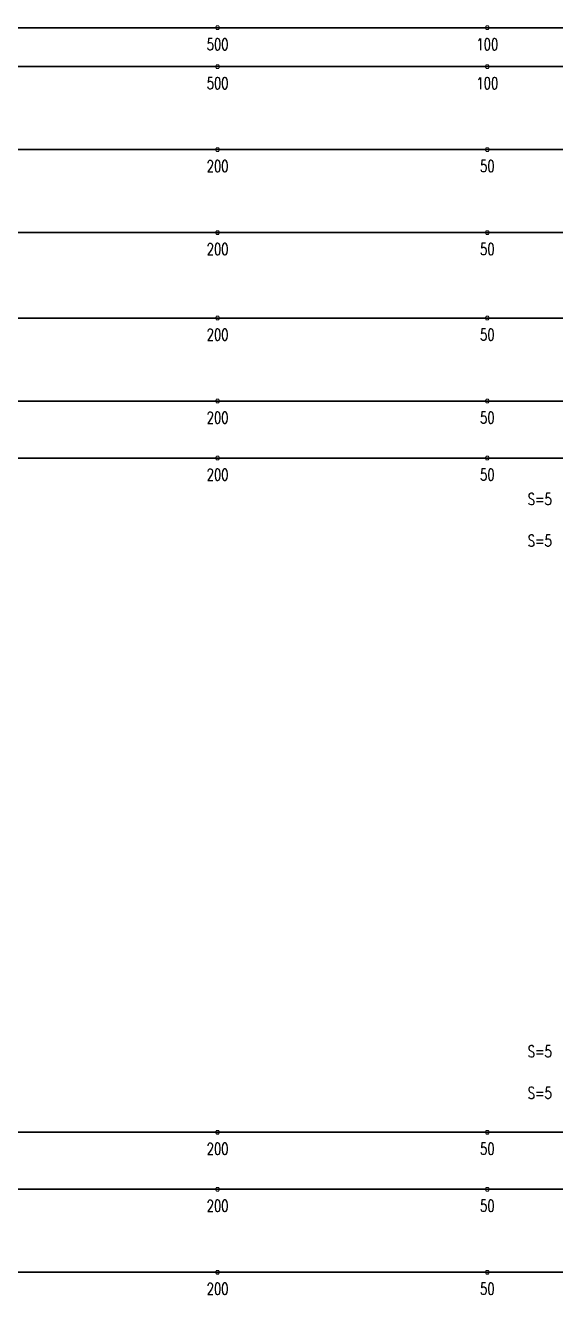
# Model space of a CAD drawing. Header units: millimetres. Extents: x 118516 to 588795, y -24154 to 50684.
# Drawn here: x 420146 to 430367, y 14067 to 38545 of the extents above; entities that cross this region are included whole.
import ezdxf

# ---------------------------------------------------------------- set-up
doc = ezdxf.new("R2010")
doc.units = ezdxf.units.MM
doc.layers.add('Current plane_Column', color=7, linetype='Continuous', true_color=0x4b00ff)
doc.layers.add('NDC_S-TENDON', color=6, linetype='Continuous', lineweight=35)
doc.layers.add('NDC_S_ANNO', color=7, linetype='Continuous', lineweight=20)
doc.styles.add('NDC_ANNO', font='', dxfattribs={"width": 0.8})
doc.styles.get('NDC_ANNO').set_extended_font_data('Dotum')

# ---------------------------------------------------------------- blocks, each defined once
blk = doc.blocks.new('HTB TDX')
at = {"layer": 'NDC_S-TENDON', "linetype": 'Continuous'}
for points, elevation in [([(41290, 29000, 20, 20, 0), (41270, 29035, 20, 20, 0), (41230, 29035, 20, 20, 0), (41210, 29000, 20, 20, 0), (41230, 28965, 20, 20, 0), (41270, 28965, 20, 20, 0)], 3600), ([(41290, 29000, 20, 20, 0), (41270, 29035, 20, 20, 0), (41230, 29035, 20, 20, 0), (41210, 29000, 20, 20, 0), (41230, 28965, 20, 20, 0), (41270, 28965, 20, 20, 0)], 3600), ([(41290, 29000, 20, 20, 0), (41270, 29035, 20, 20, 0), (41230, 29035, 20, 20, 0), (41210, 29000, 20, 20, 0), (41230, 28965, 20, 20, 0), (41270, 28965, 20, 20, 0)], 3600), ([(41290, 29000, 20, 20, 0), (41270, 29035, 20, 20, 0), (41230, 29035, 20, 20, 0), (41210, 29000, 20, 20, 0), (41230, 28965, 20, 20, 0), (41270, 28965, 20, 20, 0)], 3600), ([(46490, 29000, 20, 20, 0), (46470, 29035, 20, 20, 0), (46430, 29035, 20, 20, 0), (46410, 29000, 20, 20, 0), (46430, 28965, 20, 20, 0), (46470, 28965, 20, 20, 0)], 3200), ([(46490, 29000, 20, 20, 0), (46470, 29035, 20, 20, 0), (46430, 29035, 20, 20, 0), (46410, 29000, 20, 20, 0), (46430, 28965, 20, 20, 0), (46470, 28965, 20, 20, 0)], 3200), ([(41290, 28250, 20, 20, 0), (41270, 28285, 20, 20, 0), (41230, 28285, 20, 20, 0), (41210, 28250, 20, 20, 0), (41230, 28215, 20, 20, 0), (41270, 28215, 20, 20, 0)], 3600), ([(41290, 28250, 20, 20, 0), (41270, 28285, 20, 20, 0), (41230, 28285, 20, 20, 0), (41210, 28250, 20, 20, 0), (41230, 28215, 20, 20, 0), (41270, 28215, 20, 20, 0)], 3600), ([(41290, 28250, 20, 20, 0), (41270, 28285, 20, 20, 0), (41230, 28285, 20, 20, 0), (41210, 28250, 20, 20, 0), (41230, 28215, 20, 20, 0), (41270, 28215, 20, 20, 0)], 3600), ([(41290, 28250, 20, 20, 0), (41270, 28285, 20, 20, 0), (41230, 28285, 20, 20, 0), (41210, 28250, 20, 20, 0), (41230, 28215, 20, 20, 0), (41270, 28215, 20, 20, 0)], 3600), ([(46490, 28250, 20, 20, 0), (46470, 28285, 20, 20, 0), (46430, 28285, 20, 20, 0), (46410, 28250, 20, 20, 0), (46430, 28215, 20, 20, 0), (46470, 28215, 20, 20, 0)], 3200), ([(46490, 28250, 20, 20, 0), (46470, 28285, 20, 20, 0), (46430, 28285, 20, 20, 0), (46410, 28250, 20, 20, 0), (46430, 28215, 20, 20, 0), (46470, 28215, 20, 20, 0)], 3200), ([(41290, 26650, 20, 20, 0), (41270, 26685, 20, 20, 0), (41230, 26685, 20, 20, 0), (41210, 26650, 20, 20, 0), (41230, 26615, 20, 20, 0), (41270, 26615, 20, 20, 0)], 3650), ([(41290, 26650, 20, 20, 0), (41270, 26685, 20, 20, 0), (41230, 26685, 20, 20, 0), (41210, 26650, 20, 20, 0), (41230, 26615, 20, 20, 0), (41270, 26615, 20, 20, 0)], 3650), ([(41290, 26650, 20, 20, 0), (41270, 26685, 20, 20, 0), (41230, 26685, 20, 20, 0), (41210, 26650, 20, 20, 0), (41230, 26615, 20, 20, 0), (41270, 26615, 20, 20, 0)], 3650), ([(41290, 26650, 20, 20, 0), (41270, 26685, 20, 20, 0), (41230, 26685, 20, 20, 0), (41210, 26650, 20, 20, 0), (41230, 26615, 20, 20, 0), (41270, 26615, 20, 20, 0)], 3650), ([(46490, 26650, 20, 20, 0), (46470, 26685, 20, 20, 0), (46430, 26685, 20, 20, 0), (46410, 26650, 20, 20, 0), (46430, 26615, 20, 20, 0), (46470, 26615, 20, 20, 0)], 3500), ([(46490, 26650, 20, 20, 0), (46470, 26685, 20, 20, 0), (46430, 26685, 20, 20, 0), (46410, 26650, 20, 20, 0), (46430, 26615, 20, 20, 0), (46470, 26615, 20, 20, 0)], 3500), ([(41290, 25050, 20, 20, 0), (41270, 25085, 20, 20, 0), (41230, 25085, 20, 20, 0), (41210, 25050, 20, 20, 0), (41230, 25015, 20, 20, 0), (41270, 25015, 20, 20, 0)], 3650), ([(41290, 25050, 20, 20, 0), (41270, 25085, 20, 20, 0), (41230, 25085, 20, 20, 0), (41210, 25050, 20, 20, 0), (41230, 25015, 20, 20, 0), (41270, 25015, 20, 20, 0)], 3650), ([(41290, 25050, 20, 20, 0), (41270, 25085, 20, 20, 0), (41230, 25085, 20, 20, 0), (41210, 25050, 20, 20, 0), (41230, 25015, 20, 20, 0), (41270, 25015, 20, 20, 0)], 3650), ([(41290, 25050, 20, 20, 0), (41270, 25085, 20, 20, 0), (41230, 25085, 20, 20, 0), (41210, 25050, 20, 20, 0), (41230, 25015, 20, 20, 0), (41270, 25015, 20, 20, 0)], 3650), ([(46490, 25050, 20, 20, 0), (46470, 25085, 20, 20, 0), (46430, 25085, 20, 20, 0), (46410, 25050, 20, 20, 0), (46430, 25015, 20, 20, 0), (46470, 25015, 20, 20, 0)], 3500), ([(46490, 25050, 20, 20, 0), (46470, 25085, 20, 20, 0), (46430, 25085, 20, 20, 0), (46410, 25050, 20, 20, 0), (46430, 25015, 20, 20, 0), (46470, 25015, 20, 20, 0)], 3500), ([(41290, 23400, 20, 20, 0), (41270, 23435, 20, 20, 0), (41230, 23435, 20, 20, 0), (41210, 23400, 20, 20, 0), (41230, 23365, 20, 20, 0), (41270, 23365, 20, 20, 0)], 3650), ([(41290, 23400, 20, 20, 0), (41270, 23435, 20, 20, 0), (41230, 23435, 20, 20, 0), (41210, 23400, 20, 20, 0), (41230, 23365, 20, 20, 0), (41270, 23365, 20, 20, 0)], 3650), ([(41290, 23400, 20, 20, 0), (41270, 23435, 20, 20, 0), (41230, 23435, 20, 20, 0), (41210, 23400, 20, 20, 0), (41230, 23365, 20, 20, 0), (41270, 23365, 20, 20, 0)], 3650), ([(41290, 23400, 20, 20, 0), (41270, 23435, 20, 20, 0), (41230, 23435, 20, 20, 0), (41210, 23400, 20, 20, 0), (41230, 23365, 20, 20, 0), (41270, 23365, 20, 20, 0)], 3650), ([(46490, 23400, 20, 20, 0), (46470, 23435, 20, 20, 0), (46430, 23435, 20, 20, 0), (46410, 23400, 20, 20, 0), (46430, 23365, 20, 20, 0), (46470, 23365, 20, 20, 0)], 3500), ([(46490, 23400, 20, 20, 0), (46470, 23435, 20, 20, 0), (46430, 23435, 20, 20, 0), (46410, 23400, 20, 20, 0), (46430, 23365, 20, 20, 0), (46470, 23365, 20, 20, 0)], 3500), ([(41290, 21800, 20, 20, 0), (41270, 21835, 20, 20, 0), (41230, 21835, 20, 20, 0), (41210, 21800, 20, 20, 0), (41230, 21765, 20, 20, 0), (41270, 21765, 20, 20, 0)], 3650), ([(41290, 21800, 20, 20, 0), (41270, 21835, 20, 20, 0), (41230, 21835, 20, 20, 0), (41210, 21800, 20, 20, 0), (41230, 21765, 20, 20, 0), (41270, 21765, 20, 20, 0)], 3650), ([(41290, 21800, 20, 20, 0), (41270, 21835, 20, 20, 0), (41230, 21835, 20, 20, 0), (41210, 21800, 20, 20, 0), (41230, 21765, 20, 20, 0), (41270, 21765, 20, 20, 0)], 3650), ([(41290, 21800, 20, 20, 0), (41270, 21835, 20, 20, 0), (41230, 21835, 20, 20, 0), (41210, 21800, 20, 20, 0), (41230, 21765, 20, 20, 0), (41270, 21765, 20, 20, 0)], 3650), ([(46490, 21800, 20, 20, 0), (46470, 21835, 20, 20, 0), (46430, 21835, 20, 20, 0), (46410, 21800, 20, 20, 0), (46430, 21765, 20, 20, 0), (46470, 21765, 20, 20, 0)], 3500), ([(46490, 21800, 20, 20, 0), (46470, 21835, 20, 20, 0), (46430, 21835, 20, 20, 0), (46410, 21800, 20, 20, 0), (46430, 21765, 20, 20, 0), (46470, 21765, 20, 20, 0)], 3500), ([(41290, 20700, 20, 20, 0), (41270, 20735, 20, 20, 0), (41230, 20735, 20, 20, 0), (41210, 20700, 20, 20, 0), (41230, 20665, 20, 20, 0), (41270, 20665, 20, 20, 0)], 3650), ([(41290, 20700, 20, 20, 0), (41270, 20735, 20, 20, 0), (41230, 20735, 20, 20, 0), (41210, 20700, 20, 20, 0), (41230, 20665, 20, 20, 0), (41270, 20665, 20, 20, 0)], 3650), ([(41290, 20700, 20, 20, 0), (41270, 20735, 20, 20, 0), (41230, 20735, 20, 20, 0), (41210, 20700, 20, 20, 0), (41230, 20665, 20, 20, 0), (41270, 20665, 20, 20, 0)], 3650), ([(41290, 20700, 20, 20, 0), (41270, 20735, 20, 20, 0), (41230, 20735, 20, 20, 0), (41210, 20700, 20, 20, 0), (41230, 20665, 20, 20, 0), (41270, 20665, 20, 20, 0)], 3650), ([(46490, 20700, 20, 20, 0), (46470, 20735, 20, 20, 0), (46430, 20735, 20, 20, 0), (46410, 20700, 20, 20, 0), (46430, 20665, 20, 20, 0), (46470, 20665, 20, 20, 0)], 3500), ([(46490, 20700, 20, 20, 0), (46470, 20735, 20, 20, 0), (46430, 20735, 20, 20, 0), (46410, 20700, 20, 20, 0), (46430, 20665, 20, 20, 0), (46470, 20665, 20, 20, 0)], 3500), ([(41290, 7700, 20, 20, 0), (41270, 7735, 20, 20, 0), (41230, 7735, 20, 20, 0), (41210, 7700, 20, 20, 0), (41230, 7665, 20, 20, 0), (41270, 7665, 20, 20, 0)], 3650), ([(41290, 7700, 20, 20, 0), (41270, 7735, 20, 20, 0), (41230, 7735, 20, 20, 0), (41210, 7700, 20, 20, 0), (41230, 7665, 20, 20, 0), (41270, 7665, 20, 20, 0)], 3650), ([(41290, 7700, 20, 20, 0), (41270, 7735, 20, 20, 0), (41230, 7735, 20, 20, 0), (41210, 7700, 20, 20, 0), (41230, 7665, 20, 20, 0), (41270, 7665, 20, 20, 0)], 3650), ([(41290, 7700, 20, 20, 0), (41270, 7735, 20, 20, 0), (41230, 7735, 20, 20, 0), (41210, 7700, 20, 20, 0), (41230, 7665, 20, 20, 0), (41270, 7665, 20, 20, 0)], 3650), ([(46490, 7700, 20, 20, 0), (46470, 7735, 20, 20, 0), (46430, 7735, 20, 20, 0), (46410, 7700, 20, 20, 0), (46430, 7665, 20, 20, 0), (46470, 7665, 20, 20, 0)], 3500), ([(46490, 7700, 20, 20, 0), (46470, 7735, 20, 20, 0), (46430, 7735, 20, 20, 0), (46410, 7700, 20, 20, 0), (46430, 7665, 20, 20, 0), (46470, 7665, 20, 20, 0)], 3500), ([(41290, 6600, 20, 20, 0), (41270, 6635, 20, 20, 0), (41230, 6635, 20, 20, 0), (41210, 6600, 20, 20, 0), (41230, 6565, 20, 20, 0), (41270, 6565, 20, 20, 0)], 3650), ([(41290, 6600, 20, 20, 0), (41270, 6635, 20, 20, 0), (41230, 6635, 20, 20, 0), (41210, 6600, 20, 20, 0), (41230, 6565, 20, 20, 0), (41270, 6565, 20, 20, 0)], 3650), ([(41290, 6600, 20, 20, 0), (41270, 6635, 20, 20, 0), (41230, 6635, 20, 20, 0), (41210, 6600, 20, 20, 0), (41230, 6565, 20, 20, 0), (41270, 6565, 20, 20, 0)], 3650), ([(41290, 6600, 20, 20, 0), (41270, 6635, 20, 20, 0), (41230, 6635, 20, 20, 0), (41210, 6600, 20, 20, 0), (41230, 6565, 20, 20, 0), (41270, 6565, 20, 20, 0)], 3650), ([(46490, 6600, 20, 20, 0), (46470, 6635, 20, 20, 0), (46430, 6635, 20, 20, 0), (46410, 6600, 20, 20, 0), (46430, 6565, 20, 20, 0), (46470, 6565, 20, 20, 0)], 3500), ([(46490, 6600, 20, 20, 0), (46470, 6635, 20, 20, 0), (46430, 6635, 20, 20, 0), (46410, 6600, 20, 20, 0), (46430, 6565, 20, 20, 0), (46470, 6565, 20, 20, 0)], 3500), ([(41290, 5000, 20, 20, 0), (41270, 5035, 20, 20, 0), (41230, 5035, 20, 20, 0), (41210, 5000, 20, 20, 0), (41230, 4965, 20, 20, 0), (41270, 4965, 20, 20, 0)], 3650), ([(41290, 5000, 20, 20, 0), (41270, 5035, 20, 20, 0), (41230, 5035, 20, 20, 0), (41210, 5000, 20, 20, 0), (41230, 4965, 20, 20, 0), (41270, 4965, 20, 20, 0)], 3650), ([(41290, 5000, 20, 20, 0), (41270, 5035, 20, 20, 0), (41230, 5035, 20, 20, 0), (41210, 5000, 20, 20, 0), (41230, 4965, 20, 20, 0), (41270, 4965, 20, 20, 0)], 3650), ([(41290, 5000, 20, 20, 0), (41270, 5035, 20, 20, 0), (41230, 5035, 20, 20, 0), (41210, 5000, 20, 20, 0), (41230, 4965, 20, 20, 0), (41270, 4965, 20, 20, 0)], 3650), ([(46490, 5000, 20, 20, 0), (46470, 5035, 20, 20, 0), (46430, 5035, 20, 20, 0), (46410, 5000, 20, 20, 0), (46430, 4965, 20, 20, 0), (46470, 4965, 20, 20, 0)], 3500), ([(46490, 5000, 20, 20, 0), (46470, 5035, 20, 20, 0), (46430, 5035, 20, 20, 0), (46410, 5000, 20, 20, 0), (46430, 4965, 20, 20, 0), (46470, 4965, 20, 20, 0)], 3500)]:
    blk.add_lwpolyline(points, format="xyseb", close=True, dxfattribs=dict(at, elevation=elevation))
for points in [[(30850, 29000, 3600), (31543, 29000, 3582), (32237, 29000, 3529), (32930, 29000, 3440), (33710, 29000, 3335), (34490, 29000, 3260), (35270, 29000, 3215), (36050, 29000, 3200), (36830, 29000, 3215), (37610, 29000, 3260), (38390, 29000, 3335), (39170, 29000, 3440), (39863, 29000, 3529), (40557, 29000, 3582), (41250, 29000, 3600)], [(41250, 29000, 3600), (41943, 29000, 3582), (42637, 29000, 3529), (43330, 29000, 3440), (44110, 29000, 3335), (44890, 29000, 3260), (45670, 29000, 3215), (46450, 29000, 3200), (47230, 29000, 3215), (48010, 29000, 3260), (48790, 29000, 3335), (49570, 29000, 3440), (50263, 29000, 3529), (50957, 29000, 3582), (51650, 29000, 3600)], [(30850, 28250, 3600), (31543, 28250, 3582), (32237, 28250, 3529), (32930, 28250, 3440), (33710, 28250, 3335), (34490, 28250, 3260), (35270, 28250, 3215), (36050, 28250, 3200), (36830, 28250, 3215), (37610, 28250, 3260), (38390, 28250, 3335), (39170, 28250, 3440), (39863, 28250, 3529), (40557, 28250, 3582), (41250, 28250, 3600)], [(41250, 28250, 3600), (41943, 28250, 3582), (42637, 28250, 3529), (43330, 28250, 3440), (44110, 28250, 3335), (44890, 28250, 3260), (45670, 28250, 3215), (46450, 28250, 3200), (47230, 28250, 3215), (48010, 28250, 3260), (48790, 28250, 3335), (49570, 28250, 3440), (50263, 28250, 3529), (50957, 28250, 3582), (51650, 28250, 3600)], [(30850, 26650, 3650), (31543, 26650, 3643), (32237, 26650, 3623), (32930, 26650, 3590), (33710, 26650, 3551), (34490, 26650, 3522), (35270, 26650, 3506), (36050, 26650, 3500), (36830, 26650, 3506), (37610, 26650, 3522), (38390, 26650, 3551), (39170, 26650, 3590), (39863, 26650, 3623), (40557, 26650, 3643), (41250, 26650, 3650)], [(41250, 26650, 3650), (41943, 26650, 3643), (42637, 26650, 3623), (43330, 26650, 3590), (44110, 26650, 3551), (44890, 26650, 3522), (45670, 26650, 3506), (46450, 26650, 3500), (47230, 26650, 3506), (48010, 26650, 3522), (48790, 26650, 3551), (49570, 26650, 3590), (50263, 26650, 3623), (50957, 26650, 3643), (51650, 26650, 3650)], [(30850, 25050, 3650), (31543, 25050, 3643), (32237, 25050, 3623), (32930, 25050, 3590), (33710, 25050, 3551), (34490, 25050, 3522), (35270, 25050, 3506), (36050, 25050, 3500), (36830, 25050, 3506), (37610, 25050, 3522), (38390, 25050, 3551), (39170, 25050, 3590), (39863, 25050, 3623), (40557, 25050, 3643), (41250, 25050, 3650)], [(41250, 25050, 3650), (41943, 25050, 3643), (42637, 25050, 3623), (43330, 25050, 3590), (44110, 25050, 3551), (44890, 25050, 3522), (45670, 25050, 3506), (46450, 25050, 3500), (47230, 25050, 3506), (48010, 25050, 3522), (48790, 25050, 3551), (49570, 25050, 3590), (50263, 25050, 3623), (50957, 25050, 3643), (51650, 25050, 3650)], [(30850, 23400, 3650), (31543, 23400, 3643), (32237, 23400, 3623), (32930, 23400, 3590), (33710, 23400, 3551), (34490, 23400, 3522), (35270, 23400, 3506), (36050, 23400, 3500), (36830, 23400, 3506), (37610, 23400, 3522), (38390, 23400, 3551), (39170, 23400, 3590), (39863, 23400, 3623), (40557, 23400, 3643), (41250, 23400, 3650)], [(41250, 23400, 3650), (41943, 23400, 3643), (42637, 23400, 3623), (43330, 23400, 3590), (44110, 23400, 3551), (44890, 23400, 3522), (45670, 23400, 3506), (46450, 23400, 3500), (47230, 23400, 3506), (48010, 23400, 3522), (48790, 23400, 3551), (49570, 23400, 3590), (50263, 23400, 3623), (50957, 23400, 3643), (51650, 23400, 3650)], [(30850, 21800, 3650), (31543, 21800, 3643), (32237, 21800, 3623), (32930, 21800, 3590), (33710, 21800, 3551), (34490, 21800, 3522), (35270, 21800, 3506), (36050, 21800, 3500), (36830, 21800, 3506), (37610, 21800, 3522), (38390, 21800, 3551), (39170, 21800, 3590), (39863, 21800, 3623), (40557, 21800, 3643), (41250, 21800, 3650)], [(41250, 21800, 3650), (41943, 21800, 3643), (42637, 21800, 3623), (43330, 21800, 3590), (44110, 21800, 3551), (44890, 21800, 3522), (45670, 21800, 3506), (46450, 21800, 3500), (47230, 21800, 3506), (48010, 21800, 3522), (48790, 21800, 3551), (49570, 21800, 3590), (50263, 21800, 3623), (50957, 21800, 3643), (51650, 21800, 3650)], [(30850, 20700, 3650), (31543, 20700, 3643), (32237, 20700, 3623), (32930, 20700, 3590), (33710, 20700, 3551), (34490, 20700, 3522), (35270, 20700, 3506), (36050, 20700, 3500), (36830, 20700, 3506), (37610, 20700, 3522), (38390, 20700, 3551), (39170, 20700, 3590), (39863, 20700, 3623), (40557, 20700, 3643), (41250, 20700, 3650)], [(41250, 20700, 3650), (41943, 20700, 3643), (42637, 20700, 3623), (43330, 20700, 3590), (44110, 20700, 3551), (44890, 20700, 3522), (45670, 20700, 3506), (46450, 20700, 3500), (47230, 20700, 3506), (48010, 20700, 3522), (48790, 20700, 3551), (49570, 20700, 3590), (50263, 20700, 3623), (50957, 20700, 3643), (51650, 20700, 3650)], [(30850, 7700, 3650), (31543, 7700, 3643), (32237, 7700, 3623), (32930, 7700, 3590), (33710, 7700, 3551), (34490, 7700, 3522), (35270, 7700, 3506), (36050, 7700, 3500), (36830, 7700, 3506), (37610, 7700, 3522), (38390, 7700, 3551), (39170, 7700, 3590), (39863, 7700, 3623), (40557, 7700, 3643), (41250, 7700, 3650)], [(41250, 7700, 3650), (41943, 7700, 3643), (42637, 7700, 3623), (43330, 7700, 3590), (44110, 7700, 3551), (44890, 7700, 3522), (45670, 7700, 3506), (46450, 7700, 3500), (47230, 7700, 3506), (48010, 7700, 3522), (48790, 7700, 3551), (49570, 7700, 3590), (50263, 7700, 3623), (50957, 7700, 3643), (51650, 7700, 3650)], [(30850, 6600, 3650), (31543, 6600, 3643), (32237, 6600, 3623), (32930, 6600, 3590), (33710, 6600, 3551), (34490, 6600, 3522), (35270, 6600, 3506), (36050, 6600, 3500), (36830, 6600, 3506), (37610, 6600, 3522), (38390, 6600, 3551), (39170, 6600, 3590), (39863, 6600, 3623), (40557, 6600, 3643), (41250, 6600, 3650)], [(41250, 6600, 3650), (41943, 6600, 3643), (42637, 6600, 3623), (43330, 6600, 3590), (44110, 6600, 3551), (44890, 6600, 3522), (45670, 6600, 3506), (46450, 6600, 3500), (47230, 6600, 3506), (48010, 6600, 3522), (48790, 6600, 3551), (49570, 6600, 3590), (50263, 6600, 3623), (50957, 6600, 3643), (51650, 6600, 3650)], [(30850, 5000, 3650), (31543, 5000, 3643), (32237, 5000, 3623), (32930, 5000, 3590), (33710, 5000, 3551), (34490, 5000, 3522), (35270, 5000, 3506), (36050, 5000, 3500), (36830, 5000, 3506), (37610, 5000, 3522), (38390, 5000, 3551), (39170, 5000, 3590), (39863, 5000, 3623), (40557, 5000, 3643), (41250, 5000, 3650)], [(41250, 5000, 3650), (41943, 5000, 3643), (42637, 5000, 3623), (43330, 5000, 3590), (44110, 5000, 3551), (44890, 5000, 3522), (45670, 5000, 3506), (46450, 5000, 3500), (47230, 5000, 3506), (48010, 5000, 3522), (48790, 5000, 3551), (49570, 5000, 3590), (50263, 5000, 3623), (50957, 5000, 3643), (51650, 5000, 3650)]]:
    blk.add_polyline3d(points, dxfattribs=at)
at = {"layer": 'NDC_S_ANNO', "linetype": 'Continuous', "char_height": 225, "attachment_point": 5, "line_spacing_factor": 0.75, "style": 'NDC_ANNO'}
for s, insert in [('\\FSTANDARD.shx;500', (41250, 28680, 3600)), ('\\FSTANDARD.shx;100', (46450, 28680, 3200)), ('\\FSTANDARD.shx;500', (41250, 27930, 3600)), ('\\FSTANDARD.shx;100', (46450, 27930, 3200)), ('\\FSTANDARD.shx;200', (41250, 26330, 3650)), ('\\FSTANDARD.shx;50', (46450, 26330, 3500)), ('\\FSTANDARD.shx;200', (41250, 24730, 3650)), ('\\FSTANDARD.shx;50', (46450, 24730, 3500)), ('\\FSTANDARD.shx;200', (41250, 23080, 3650)), ('\\FSTANDARD.shx;50', (46450, 23080, 3500)), ('\\FSTANDARD.shx;200', (41250, 21480, 3650)), ('\\FSTANDARD.shx;50', (46450, 21480, 3500)), ('\\FSTANDARD.shx;200', (41250, 20380, 3650)), ('\\FSTANDARD.shx;50', (46450, 20380, 3500)), ('\\FSTANDARD.shx;S=5', (47462, 19908, 3700)), ('\\FSTANDARD.shx;S=5', (47462, 19108, 3700)), ('\\FSTANDARD.shx;S=5', (47462, 9257, 3700)), ('\\FSTANDARD.shx;S=5', (47462, 8457, 3700)), ('\\FSTANDARD.shx;200', (41250, 7380, 3650)), ('\\FSTANDARD.shx;50', (46450, 7380, 3500)), ('\\FSTANDARD.shx;200', (41250, 6280, 3650)), ('\\FSTANDARD.shx;50', (46450, 6280, 3500)), ('\\FSTANDARD.shx;200', (41250, 4680, 3650)), ('\\FSTANDARD.shx;50', (46450, 4680, 3500))]:
    blk.add_mtext(s, dxfattribs=dict(at, insert=insert))

msp = doc.modelspace()

# ---------------------------------------------------------------- block references
at = {"layer": 'Current plane_Column'}
msp.add_blockref('HTB TDX', (382600, 9500), dxfattribs=at)

doc.saveas('drawing.dxf')
